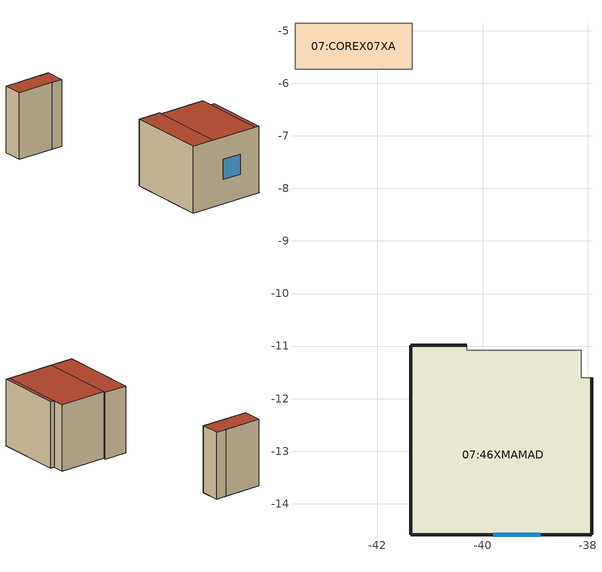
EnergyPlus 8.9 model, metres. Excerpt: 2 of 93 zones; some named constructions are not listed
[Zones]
07:46XMAMAD
 floor outside (0_ExtFloor 4cm polyash_U=1.009): -41.11,-11.21 -41.37,-11.21 -41.37,-10.98 -41.11,-10.98 z18
 floor to 06:40XLIVING (0_IntFloor_U=2.126_Reversed_Rev): -38.12,-11.54 -40.3,-11.54 -40.3,-11.08 -38.12,-11.08 z18; -40.3,-11.54 -41.11,-11.54 -41.11,-10.98 -40.3,-10.98 z18
 floor to 06:40XMAMAD (0_IntFloor_U=2.126_Reversed_Rev): -37.92,-14.59 -38.12,-14.59 -38.12,-11.6 -37.92,-11.6 z18; -38.12,-14.59 -41.11,-14.59 -41.11,-11.54 -38.12,-11.54 z18; -41.11,-14.59 -41.37,-14.59 -41.37,-11.21 -41.11,-11.21 z18
 wall outside (0_ExtWall MMD plaster 400 6cm - Int_Insulation_U=1.28): -40.3,-10.98 -41.37,-10.98 -41.37,-14.59 -37.92,-14.59 -37.92,-11.6 z18:21
 wall to 07:46XLIVING (0_IntPartition 20cm concrete_U=2.516_Rev): -37.92,-11.6 -38.12,-11.6 -38.12,-11.08 -40.3,-11.08 -40.3,-10.98 z18:21
 window (_6mm - 1001): -39.8,-14.59 -38.9,-14.59 z19.1:20
 roof outside (0_FlatRoofTiled 5cm EPS_U=0.58): -38.12,-14.59 -37.92,-14.59 -37.92,-11.6 -38.12,-11.6 z21; -40.3,-14.59 -38.12,-14.59 -38.12,-11.08 -40.3,-11.08 z21; -41.37,-14.59 -40.3,-14.59 -40.3,-10.98 -41.37,-10.98 z21
07:COREX07XA
 floor to 06:COREX06XB (0_IntFloor_U=2.126_Reversed_Rev): -41.34,-5.73 -43.57,-5.73 -43.57,-4.86 -41.34,-4.86 z18
 wall to 07:46XLIVING (0_SemiExposedWall ThermalPlaster200 2.5cm_U=1.387_Rev): -41.82,-5.74 -41.34,-5.74 -41.34,-4.86 -41.82,-4.86 z18:21
 wall to 07:45XLIVING (0_SemiExposedWall ThermalPlaster200 2.5cm_U=1.387_Rev): -41.82,-4.86 -43.57,-4.86 -43.57,-5.74 -41.82,-5.74 z18:21
 roof outside (0_FlatRoofTiled 5cm EPS_U=0.58): -43.57,-5.74 -41.34,-5.74 -41.34,-4.86 -43.57,-4.86 z21
[Schedule:Compact]
04:22XMAMAD Heating Availability Sch; 04:22XLIVING Heating Availability Sch; 04:23XMAMAD Heating Availability Sch; 04:28XMAMAD Heating Availability Sch; 04:23XLIVING Heating Availability Sch; 04:28XLIVING Heating Availability Sch; 04:22XSERV Heating Availability Sch; 04:28XSERV2 Heating Availability Sch; 04:27XLIVING Heating Availability Sch; 04:24XLIVING Heating Availability Sch; 04:25XLIVING Heating Availability Sch; 04:26XLIVING Heating Availability Sch; 04:27XSERV3 Heating Availability Sch; 04:24XSERV2 Heating Availability Sch; 04:24XSERV3 Heating Availability Sch; 04:27XSERV2 Heating Availability Sch; 04:24XMAMAD Heating Availability Sch; 04:27XMAMAD Heating Availability Sch; 04:25XMAMAD Heating Availability Sch; 04:26XMAMAD Heating Availability Sch; 04:26XSERV Heating Availability Sch; 04:23XSERV Heating Availability Sch; 04:28XSERV1 Heating Availability Sch; 05:29XMAMAD Heating Availability Sch; 05:29XLIVING Heating Availability Sch; 05:30XMAMAD Heating Availability Sch; 05:35XMAMAD Heating Availability Sch; 05:30XLIVING Heating Availability Sch; 05:35XLIVING Heating Availability Sch; 05:29XSERV Heating Availability Sch; 05:35XSERV2 Heating Availability Sch; 05:34XLIVING Heating Availability Sch; 05:31XLIVING Heating Availability Sch; 05:32XLIVING Heating Availability Sch; 05:33XLIVING Heating Availability Sch; 05:34XSERV3 Heating Availability Sch; 05:31XSERV2 Heating Availability Sch; 05:31XSERV1 Heating Availability Sch; 05:34XSERV2 Heating Availability Sch; 05:31XMAMAD Heating Availability Sch; 05:34XMAMAD Heating Availability Sch; 05:32XMAMAD Heating Availability Sch; 05:33XMAMAD Heating Availability Sch; 05:33XSERV Heating Availability Sch; 05:30XSERV Heating Availability Sch; 05:35XSERV1 Heating Availability Sch; 06:36XMAMAD Heating Availability Sch; 06:36XLIVING Heating Availability Sch; 06:37XMAMAD Heating Availability Sch; 06:42XMAMAD Heating Availability Sch; 06:37XLIVING Heating Availability Sch; 06:42XLIVING Heating Availability Sch; 06:36XSERV Heating Availability Sch; 06:42XSERV2 Heating Availability Sch; 06:41XLIVING Heating Availability Sch; 06:38XLIVING Heating Availability Sch; 06:39XLIVING Heating Availability Sch; 06:40XLIVING Heating Availability Sch; 06:41XSERV2 Heating Availability Sch; 06:38XSERV2 Heating Availability Sch; 06:38XSERV1 Heating Availability Sch; 06:41XSERV3 Heating Availability Sch; 06:38XMAMAD Heating Availability Sch; 06:41XMAMAD Heating Availability Sch; 06:39XMAMAD Heating Availability Sch; 06:40XMAMAD Heating Availability Sch; 06:40XSERV Heating Availability Sch; 06:37XSERV Heating Availability Sch; 06:42XSERV1 Heating Availability Sch; 07:44XLIVING Heating Availability Sch; 07:47XLIVING Heating Availability Sch: Temperature, Through: 31 March, For: AllDays, Until: 24:00, 1, Through: 30 November, For: AllDays, Until: 24:00, 0, Through: 31 December, For: AllDays, Until: 24:00, 1
04:22XMAMAD Cooling Availability Sch; 04:22XLIVING Cooling Availability Sch; 04:23XMAMAD Cooling Availability Sch; 04:28XMAMAD Cooling Availability Sch; 04:23XLIVING Cooling Availability Sch; 04:28XLIVING Cooling Availability Sch; 04:22XSERV Cooling Availability Sch; 04:28XSERV2 Cooling Availability Sch; 04:27XLIVING Cooling Availability Sch; 04:24XLIVING Cooling Availability Sch; 04:25XLIVING Cooling Availability Sch; 04:26XLIVING Cooling Availability Sch; 04:27XSERV3 Cooling Availability Sch; 04:24XSERV2 Cooling Availability Sch; 04:24XSERV3 Cooling Availability Sch; 04:27XSERV2 Cooling Availability Sch; 04:24XMAMAD Cooling Availability Sch; 04:27XMAMAD Cooling Availability Sch; 04:25XMAMAD Cooling Availability Sch; 04:26XMAMAD Cooling Availability Sch; 04:26XSERV Cooling Availability Sch; 04:23XSERV Cooling Availability Sch; 04:28XSERV1 Cooling Availability Sch; 05:29XMAMAD Cooling Availability Sch; 05:29XLIVING Cooling Availability Sch; 05:30XMAMAD Cooling Availability Sch; 05:35XMAMAD Cooling Availability Sch; 05:30XLIVING Cooling Availability Sch; 05:35XLIVING Cooling Availability Sch; 05:29XSERV Cooling Availability Sch; 05:35XSERV2 Cooling Availability Sch; 05:34XLIVING Cooling Availability Sch; 05:31XLIVING Cooling Availability Sch; 05:32XLIVING Cooling Availability Sch; 05:33XLIVING Cooling Availability Sch; 05:34XSERV3 Cooling Availability Sch; 05:31XSERV2 Cooling Availability Sch; 05:31XSERV1 Cooling Availability Sch; 05:34XSERV2 Cooling Availability Sch; 05:31XMAMAD Cooling Availability Sch; 05:34XMAMAD Cooling Availability Sch; 05:32XMAMAD Cooling Availability Sch; 05:33XMAMAD Cooling Availability Sch; 05:33XSERV Cooling Availability Sch; 05:30XSERV Cooling Availability Sch; 05:35XSERV1 Cooling Availability Sch; 06:36XMAMAD Cooling Availability Sch; 06:36XLIVING Cooling Availability Sch; 06:37XMAMAD Cooling Availability Sch; 06:42XMAMAD Cooling Availability Sch; 06:37XLIVING Cooling Availability Sch; 06:42XLIVING Cooling Availability Sch; 06:36XSERV Cooling Availability Sch; 06:42XSERV2 Cooling Availability Sch; 06:41XLIVING Cooling Availability Sch; 06:38XLIVING Cooling Availability Sch; 06:39XLIVING Cooling Availability Sch; 06:40XLIVING Cooling Availability Sch; 06:41XSERV2 Cooling Availability Sch; 06:38XSERV2 Cooling Availability Sch; 06:38XSERV1 Cooling Availability Sch; 06:41XSERV3 Cooling Availability Sch; 06:38XMAMAD Cooling Availability Sch; 06:41XMAMAD Cooling Availability Sch; 06:39XMAMAD Cooling Availability Sch; 06:40XMAMAD Cooling Availability Sch; 06:40XSERV Cooling Availability Sch; 06:37XSERV Cooling Availability Sch; 06:42XSERV1 Cooling Availability Sch; 07:44XLIVING Cooling Availability Sch; 07:47XLIVING Cooling Availability Sch: Temperature, Through: 31 March, For: AllDays, Until: 24:00, 0, Through: 30 November, For: AllDays, Until: 24:00, 1, Through: 31 December, For: AllDays, Until: 24:00, 0
